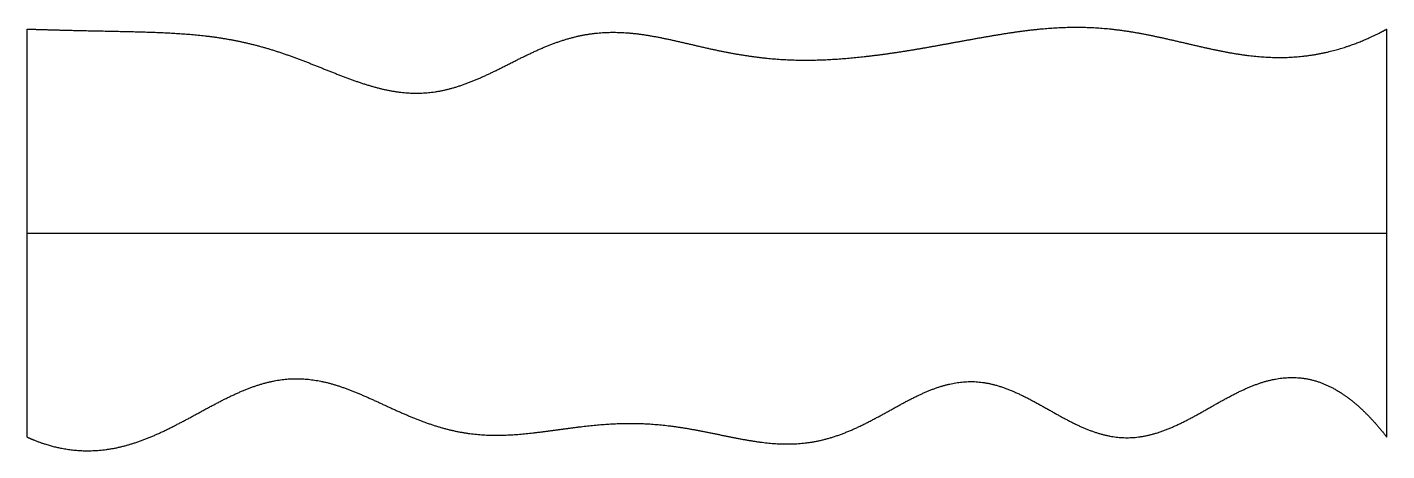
# Model space of a CAD drawing. Header units: millimetres. Extents: x 0 to 10, y -0.1 to 3.
import ezdxf

# ---------------------------------------------------------------- set-up
doc = ezdxf.new("R2010")
doc.units = ezdxf.units.MM
doc.layers.get('0').update_dxf_attribs({"linetype": 'CONTINUOUS'})

msp = doc.modelspace()

# ---------------------------------------------------------------- linework, layer by layer
for points in [[(0, 3), (0.041, 2.999), (0.122, 2.996), (0.243, 2.993), (0.405, 2.989), (0.606, 2.985), (0.807, 2.981), (1.007, 2.975), (1.207, 2.963), (1.407, 2.941), (1.606, 2.904), (1.806, 2.85), (2.007, 2.779), (2.207, 2.697), (2.408, 2.617), (2.607, 2.553), (2.806, 2.52), (3.003, 2.529), (3.198, 2.58), (3.393, 2.665), (3.587, 2.766), (3.783, 2.864), (3.979, 2.938), (4.178, 2.978), (4.378, 2.982), (4.58, 2.956), (4.783, 2.912), (4.986, 2.862), (5.188, 2.819), (5.39, 2.788), (5.591, 2.771), (5.791, 2.769), (5.992, 2.78), (6.192, 2.8), (6.392, 2.827), (6.592, 2.86), (6.793, 2.897), (6.994, 2.934), (7.196, 2.969), (7.397, 2.998), (7.599, 3.015), (7.8, 3.017), (8.001, 3.001), (8.201, 2.969), (8.402, 2.925), (8.601, 2.877), (8.801, 2.832), (9, 2.799), (9.2, 2.785), (9.4, 2.796), (9.6, 2.833), (9.76, 2.885), (9.88, 2.938), (9.96, 2.978), (10, 3)], [(0, 0), (0, 0.12), (0, 0.36), (0, 0.72), (0, 1.2), (0, 1.8), (0, 2.28), (0, 2.64), (0, 2.88), (0, 3)], [(10, 0), (10, 0.12), (10, 0.36), (10, 0.72), (10, 1.2), (10, 1.8), (10, 2.28), (10, 2.64), (10, 2.88), (10, 3)], [(0, 1.5), (0.4, 1.5), (1.2, 1.5), (2.4, 1.5), (4, 1.5), (6, 1.5), (7.6, 1.5), (8.8, 1.5), (9.6, 1.5), (10, 1.5)], [(0, 0), (0.041, -0.019), (0.124, -0.052), (0.248, -0.088), (0.411, -0.11), (0.614, -0.096), (0.816, -0.042), (1.016, 0.045), (1.215, 0.152), (1.413, 0.263), (1.61, 0.359), (1.807, 0.423), (2.004, 0.441), (2.2, 0.412), (2.398, 0.343), (2.596, 0.251), (2.796, 0.157), (2.997, 0.078), (3.199, 0.027), (3.402, 0.008), (3.606, 0.016), (3.81, 0.041), (4.014, 0.071), (4.217, 0.095), (4.42, 0.106), (4.623, 0.098), (4.826, 0.072), (5.03, 0.032), (5.234, -0.013), (5.439, -0.048), (5.643, -0.058), (5.845, -0.032), (6.047, 0.037), (6.246, 0.139), (6.445, 0.255), (6.642, 0.355), (6.838, 0.415), (7.034, 0.417), (7.231, 0.356), (7.428, 0.253), (7.625, 0.135), (7.822, 0.036), (8.02, -0.016), (8.218, -0.006), (8.416, 0.061), (8.614, 0.167), (8.812, 0.285), (9.01, 0.387), (9.208, 0.446), (9.406, 0.447), (9.604, 0.379), (9.762, 0.265), (9.881, 0.146), (9.96, 0.051), (10, 0)]]:
    msp.add_open_spline(points, degree=5)

doc.saveas('drawing.dxf')
